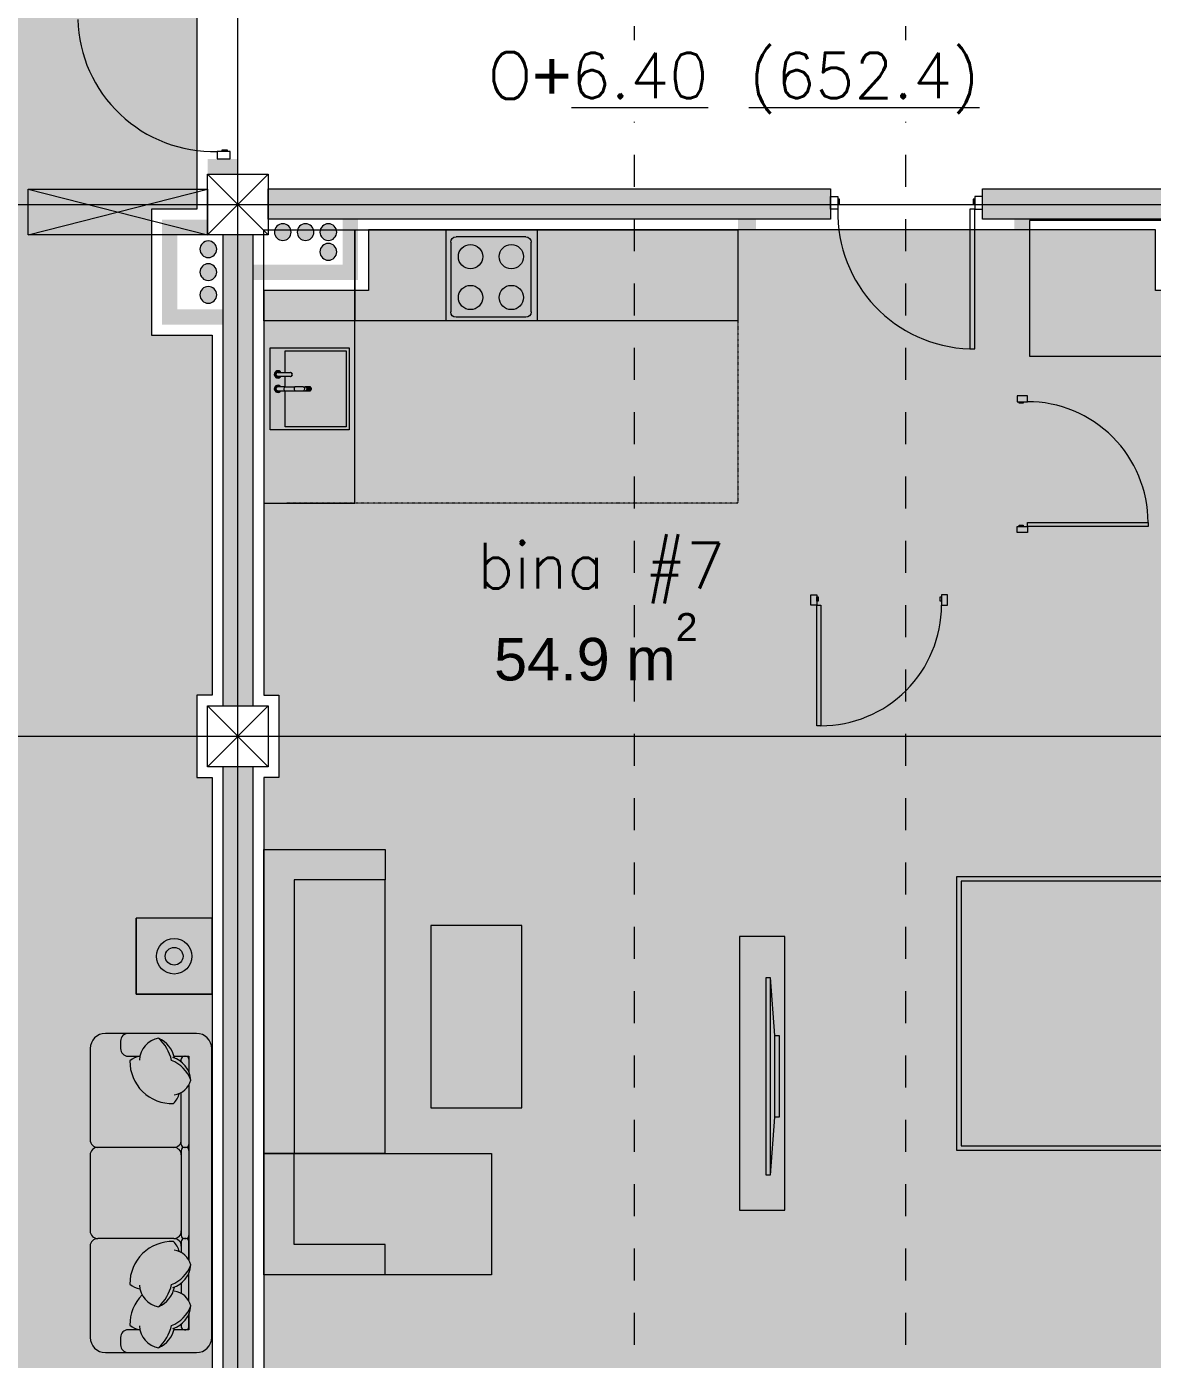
# Model space of a CAD drawing. Header units: millimetres. Extents: x 476571643 to 477489869, y 4620928210 to 4621294454.
# Drawn here: x 477222410 to 477229820, y 4621124761 to 4621133531 of the extents above; entities that cross this region are included whole.
import ezdxf

# ---------------------------------------------------------------- set-up
doc = ezdxf.new("R2010")
doc.units = ezdxf.units.MM
doc.header["$MEASUREMENT"] = 0
doc.set_wipeout_variables(frame=1)
for name, pattern in [('ACAD_ISO02W100', [7.5, 6, -1.5]), ('dash fine 0_25', [0.5952, 0.2976, -0.2976]), ('Dashed', [423.333333, 211.666667, -211.666667]), ('Wipeout_Contour', [1000, 0, -1000])]:
    doc.linetypes.add(name, pattern=pattern)
for name, color, linetype, lineweight in [('0_Pen_No__2_Pen_No__7_Pen_No__2_Pen_No__7', 7, 'Continuous', 0), ('2D Drafting - General_Pen_No__1_Pen_No__7', 7, 'Continuous', 0), ('2D Drafting - General_Pen_No__1_Pen_No__7_Pen_No__7', 7, 'Continuous', 0), ('2D Drafting - General_Pen_No__250_Pen_No__2_Pen_No__7', 7, 'Continuous', 0), ('2D Drafting - General_Pen_No__250_Pen_No__7_Pen_No__250', 7, 'Continuous', 0), ('2D Drafting - General_Pen_No__250_Pen_No__7_Pen_No__7', 7, 'Continuous', 0), ('2D Drafting - General_Pen_No__7_Pen_No__7_Pen_No__7', 7, 'Continuous', 0), ('Annotation - Text_Pen_No__7_Pen_No__142', 142, 'Continuous', 0), ('Doors_Pen_No__7_Pen_No__7_Pen_No__7', 7, 'Continuous', 0), ('G-Anno-Nplt_Pen_No__142', 142, 'Continuous', 0), ('G-Anno-Nplt_Pen_No__151', 151, 'Continuous', 0), ('G-Anno-Nplt_Pen_No__4', 7, 'Continuous', 0), ('New_--------AVEJI_MODZRAVI_Pen_No__7', 7, 'Continuous', 0), ('New_--------AVEJI_UDZRAVI_Pen_No__7', 7, 'Continuous', 0), ('New_._Pen_No__1', 1, 'Continuous', 0), ('New_0_Pen_No__7', 7, 'Continuous', 0), ('New_aveji_Pen_No__7', 7, 'Continuous', 0), ('New_R03_Nakveti_Pen_No__4', 7, 'Continuous', 0), ('New_shenobebi_Pen_No__1', 1, 'Continuous', 0), ('shaxtebi da milebi_Pen_No__1_Pen_No__1_Pen_No__1', 1, 'Continuous', 0), ('shaxtebi da milebi_Pen_No__5_Pen_No__5_Pen_No__5', 5, 'Continuous', 0), ('zoma_Pen_No__142', 142, 'Continuous', 0), ('zoma_Pen_No__5_Pen_No__5', 5, 'Continuous', 0)]:
    doc.layers.add(name, color=color, linetype=linetype, lineweight=lineweight)
doc.layers.add('New_--aveji_Pen_No__251', color=7, linetype='Continuous', lineweight=0, true_color=0x656565)
doc.layers.add('shaxtebi da milebi_Pen_No__5_Pen_No__5_Pen_No__252', color=7, linetype='Continuous', lineweight=0, true_color=0x666666)
doc.layers.add('New_R03_Nakveti', color=7, linetype='Continuous')
doc.layers.add('zoma', color=7, linetype='Continuous')
doc.styles.add('GENERATED_STYLE_1', font='arial.ttf')
doc.styles.add('GENERATED_STYLE_2', font='arial.ttf')
doc.dimstyles.new('GENERATED_STYLE__7', dxfattribs={"dimtxt": 200, "dimasz": 64.421331, "dimexe": 0.18, "dimexo": 3, "dimgap": 0.09, "dimtad": 1, "dimlfac": 0.001, "dimzin": 0, "dimdsep": 46, "dimtxsty": 'GENERATED_STYLE_2', "dimblk": 'ARROWHEAD_2', "dimblk1": 'ARROWHEAD_2', "dimblk2": 'ARROWHEAD_2', "dimcen": 0.09, "dimclrd": 142, "dimclre": 142, "dimclrt": 142, "dimadec": 0, "dimazin": 0, "dimtfac": 1, "dimtdec": 4, "dimtmove": 0, "dimatfit": 3, "dimfxl": 1, "dimtolj": 1, "dimtzin": 0, "dimarcsym": 0})

# ---------------------------------------------------------------- blocks, each defined once
blk = doc.blocks.new('Bed Layout 23')
at = {"layer": 'New_R03_Nakveti_Pen_No__4', "color": 7, "linetype": 'Continuous', "lineweight": 0}
for p, q in [((-900, 0), (-1400, 0)), ((-1400, 0), (-1400, -300)), ((-900, -300), (-900, 0)), ((900, 0), (-900, 0)), ((-900, 0), (-900, -2000)), ((1400, 0), (900, 0)), ((900, 0), (900, -300)), ((900, -2000), (900, 0)), ((1400, -300), (1400, 0)), ((-1400, -300), (-900, -300)), ((900, -300), (1400, -300)), ((-690, -440), (-870, -620)), ((0, -440), (-690, -440)), ((-690, -440), (-690, -620)), ((690, -440), (0, -440)), ((870, -620), (690, -440)), ((690, -440), (690, -620)), ((-870, -620), (-870, -1970)), ((-870, -620), (-690, -620)), ((870, -620), (690, -620)), ((870, -1970), (870, -620)), ((-900, -2000), (900, -2000)), ((-870, -1970), (0, -1970)), ((0, -1970), (870, -1970))]:
    blk.add_line(p, q, dxfattribs=at)
at = {"layer": 'New_R03_Nakveti_Pen_No__4', "color": 7, "linetype": 'Continuous', "lineweight": 0, "flags": 128}
for points in [[(-60, -440), (-60, -60), (-840, -60), (-840, -480), (-730, -480), (-690, -440)], [(690, -440), (730, -480), (840, -480), (840, -60), (60, -60), (60, -440)]]:
    blk.add_lwpolyline(points, close=True, dxfattribs=at)
blk = doc.blocks.new('*D1322', base_point=(476844527.1, 4621385791))
at = {"layer": 'zoma_Pen_No__142', "color": 142, "linetype": 'Continuous', "lineweight": 0, "transparency": 16777216}
for p, q in [((477240444.6, 4621139461), (477240317.5, 4621139461)), ((477240423.4, 4621139436.6), (477240338.7, 4621139485.5)), ((477240381, 4621121761), (477240381, 4621139461)), ((477240444.6, 4621121761), (477240317.5, 4621121761)), ((477240338.7, 4621121785.5), (477240423.4, 4621121736.6)), ((477240381, 4621121719.6), (477240381, 4621121761))]:
    blk.add_line(p, q, dxfattribs=at)
at = {"layer": 'zoma_Pen_No__142', "color": 142, "lineweight": 0, "transparency": 16777216, "insert": (477240341, 4621130269.1), "char_height": 200, "attachment_point": 7, "rotation": 90, "style": 'GENERATED_STYLE_2'}
blk.add_mtext('\\A1;{\\pql;\\fArial CYR|b0|i0|c204|p34;17.70}', dxfattribs=at)
blk = doc.blocks.new('ARROWHEAD_2')
at = {"color": 0, "linetype": 'Continuous', "lineweight": 0}
for p, q in [((0, 0), (-1, 0)), ((-0.38, -0.66), (0.38, 0.66))]:
    blk.add_line(p, q, dxfattribs=at)

msp = doc.modelspace()

# ---------------------------------------------------------------- hatches: boundary and pattern name
at = {"layer": '2D Drafting - General_Pen_No__250_Pen_No__2_Pen_No__7', "linetype": 'Continuous', "lineweight": 0}
for points in [[(477229011.083, 4621132264.293), (477229011.083, 4621131102.715), (477228911.359, 4621131102.715), (477228911.359, 4621132264.293)], [(477228911.359, 4621130202.715), (477229011.083, 4621130202.715), (477229011.083, 4621129812.379), (477228911.359, 4621129812.379)], [(477230660.935, 4621129714.255), (477230660.935, 4621129812.379), (477228471.456, 4621129812.379), (477228471.456, 4621129714.256)]]:
    msp.add_hatch(color=7, dxfattribs=at).paths.add_polyline_path(points)
at = {"layer": '2D Drafting - General_Pen_No__250_Pen_No__7_Pen_No__7', "linetype": 'Continuous', "lineweight": 0}
for points in [[(477223601.121, 4621132661.035), (477223601.121, 4621132561.035), (477223801.121, 4621132561.035), (477223801.121, 4621132661.035)], [(477224001.121, 4621132264.293), (477224001.121, 4621132464.293), (477227701.121, 4621132464.293), (477227701.121, 4621132264.293)], [(477228701.121, 4621132264.293), (477228701.121, 4621132464.293), (477230501.121, 4621132464.293), (477230501.121, 4621132264.293)], [(477224491.121, 4621132264.293), (477224591.309, 4621132264.293), (477224591.309, 4621131864.293), (477223901.121, 4621131864.293), (477223901.121, 4621131964.293), (477224491.121, 4621131964.293)], [(477227091.766, 4621131311.331), (477227091.766, 4621132264.293), (477227211.766, 4621132264.293), (477227211.766, 4621131311.331)], [(477223301.121, 4621131570.848), (477223301.121, 4621132261.035), (477223401.121, 4621132261.035), (477223601.121, 4621132261.035), (477223601.121, 4621132161.035), (477223401.121, 4621132161.035), (477223401.121, 4621131671.035), (477223701.121, 4621131671.035), (477223701.121, 4621131570.848)], [(477223901.121, 4621129061.035), (477223901.121, 4621132161.035), (477223701.121, 4621132161.035), (477223701.121, 4621129061.035)], [(477227521.394, 4621129812.379), (477227571.456, 4621129812.379), (477227571.456, 4621129714.256), (477227521.394, 4621129714.256), (477227521.394, 4621123661.035), (477227401.394, 4621123661.035), (477227401.394, 4621129812.379)], [(477223901.121, 4621122161.035), (477223901.121, 4621128661.035), (477223701.121, 4621128661.035), (477223701.121, 4621122161.035)]]:
    msp.add_hatch(color=7, dxfattribs=at).paths.add_polyline_path(points)
at = {"layer": 'G-Anno-Nplt_Pen_No__151', "linetype": 'Continuous', "lineweight": 0, "true_color": 0x1f2f3f}
for points in [[(477216971.12, 4621127850.848), (477217371.121, 4621127850.848), (477217371.121, 4621128831.035), (477217171.121, 4621128831.035), (477217171.121, 4621129131.036), (477216971.12, 4621129131.036), (477216971.12, 4621132091.036), (477217171.121, 4621132091.036), (477217171.121, 4621132261.035), (477217171.121, 4621132391.035), (477217371.121, 4621132391.035), (477217371.121, 4621133371.223), (477216971.121, 4621133371.223), (477216971.121, 4621138091.036), (477220471.302, 4621138091.036), (477220471.302, 4621139191.035), (477223531.121, 4621139191.035), (477223531.121, 4621138991.035), (477223531.121, 4621135254.654), (477223601.24, 4621135254.654), (477223601.24, 4621133904.606), (477223531.121, 4621133904.606), (477223531.121, 4621132331.035), (477223231.121, 4621132331.035), (477223231.121, 4621131500.848), (477223631.121, 4621131500.848), (477223631.121, 4621129131.035), (477223531.121, 4621129131.035), (477223531.121, 4621128591.036), (477223631.121, 4621128591.036), (477223631.121, 4621123731.035), (477216971.12, 4621123731.035)], [(477223971.121, 4621123731.035), (477230531.121, 4621123731.035), (477230531.121, 4621128591.036), (477230431.121, 4621128591.036), (477230431.121, 4621129131.035), (477230531.121, 4621129131.035), (477230531.121, 4621131794.293), (477229840.933, 4621131794.293), (477229840.933, 4621132194.293), (477224661.309, 4621132194.293), (477224661.309, 4621131794.293), (477223971.121, 4621131794.293), (477223971.121, 4621129131.035), (477224071.121, 4621129131.035), (477224071.121, 4621128591.036), (477223971.121, 4621128591.036)]]:
    msp.add_hatch(color=169, dxfattribs=at).paths.add_polyline_path(points)
at = {"layer": 'shaxtebi da milebi_Pen_No__1_Pen_No__1_Pen_No__1', "linetype": 'Continuous', "lineweight": 0}
for points in [[(477224151.121, 4621132179.293, -1), (477224041.121, 4621132179.293, -1)], [(477223606.121, 4621132011.035, -1), (477223606.121, 4621132121.035, -1)]]:
    msp.add_hatch(color=1, dxfattribs=at).paths.add_polyline_path(points)
at = {"layer": 'shaxtebi da milebi_Pen_No__5_Pen_No__5_Pen_No__252', "linetype": 'Continuous', "lineweight": 0, "true_color": 0x666666}
for points in [[(477224451.121, 4621132049.293, 1), (477224341.121, 4621132049.293, 1)], [(477223606.121, 4621131711.035, 1), (477223606.121, 4621131821.035, 1)]]:
    msp.add_hatch(color=251, dxfattribs=at).paths.add_polyline_path(points)
at = {"layer": 'shaxtebi da milebi_Pen_No__5_Pen_No__5_Pen_No__5', "linetype": 'Continuous', "lineweight": 0}
for points in [[(477224246.121, 4621132234.293, 1), (477224246.121, 4621132124.293, 1)], [(477224396.121, 4621132234.293, 1), (477224396.121, 4621132124.293, 1)], [(477223606.121, 4621131971.035, 1), (477223606.121, 4621131861.035, 1)]]:
    msp.add_hatch(color=5, dxfattribs=at).paths.add_polyline_path(points)

# ---------------------------------------------------------------- linework, layer by layer
at = {"layer": '0_Pen_No__2_Pen_No__7_Pen_No__2_Pen_No__7', "color": 7, "linetype": 'Continuous', "lineweight": 0, "flags": 128}
msp.add_lwpolyline([(477229910.933, 4621132255.544), (477229011.083, 4621132255.544), (477229011.083, 4621131362.547), (477229910.933, 4621131362.547)], close=True, dxfattribs=at)
at = {"layer": '2D Drafting - General_Pen_No__1_Pen_No__7', "color": 7, "linetype": 'Continuous', "lineweight": 0}
for p, q in [((477223601.121, 4621132161.035), (477224001.121, 4621132561.035)), ((477224001.121, 4621132161.035), (477223601.121, 4621132561.035)), ((477223601.121, 4621128661.035), (477224001.121, 4621129061.035)), ((477224001.121, 4621128661.035), (477223601.121, 4621129061.035))]:
    msp.add_line(p, q, dxfattribs=at)
at = {"layer": '2D Drafting - General_Pen_No__1_Pen_No__7', "color": 7, "linetype": 'Continuous', "lineweight": 0, "flags": 128}
for points in [[(477224001.121, 4621132161.035), (477223601.121, 4621132161.035), (477223601.121, 4621132561.035), (477224001.121, 4621132561.035)], [(477224001.121, 4621128661.035), (477223601.121, 4621128661.035), (477223601.121, 4621129061.035), (477224001.121, 4621129061.035)]]:
    msp.add_lwpolyline(points, close=True, dxfattribs=at)
at = {"layer": '2D Drafting - General_Pen_No__1_Pen_No__7_Pen_No__7', "color": 7, "linetype": 'Continuous', "lineweight": 0}
for centre, start, end in [((477223639.369, 4621133603.313), 181.603806, 271.603806), ((477228643.399, 4621132304.126), 178.396194, 268.396194)]:
    msp.add_arc(centre, 893.239, start, end, dxfattribs=at)
at = {"layer": '2D Drafting - General_Pen_No__250_Pen_No__7_Pen_No__250', "color": 7, "linetype": 'Continuous', "lineweight": 0, "flags": 128}
for points in [[(477223901.121, 4621129061.035), (477223901.121, 4621132161.035), (477223701.121, 4621132161.035), (477223701.121, 4621129061.035)], [(477223901.121, 4621122161.035), (477223901.121, 4621128661.035), (477223701.121, 4621128661.035), (477223701.121, 4621122161.035)]]:
    msp.add_lwpolyline(points, close=True, dxfattribs=at)
at = {"layer": '2D Drafting - General_Pen_No__250_Pen_No__7_Pen_No__7', "color": 7, "linetype": 'Continuous', "lineweight": 0, "flags": 128}
for points in [[(477224001.121, 4621132264.293), (477224001.121, 4621132464.293), (477227701.121, 4621132464.293), (477227701.121, 4621132264.293)], [(477228701.121, 4621132264.293), (477228701.121, 4621132464.293), (477230501.121, 4621132464.293), (477230501.121, 4621132264.293)]]:
    msp.add_lwpolyline(points, close=True, dxfattribs=at)
at = {"layer": '2D Drafting - General_Pen_No__7_Pen_No__7_Pen_No__7', "color": 7, "linetype": 'Continuous', "lineweight": 0}
for centre, start, end in [((477228997.109, 4621130268.893), 359.9999916, 90.0016731), ((477227637.634, 4621129724.582), 270, 0.0016803)]:
    msp.add_arc(centre, 794.311, start, end, dxfattribs=at)
at = {"layer": 'Doors_Pen_No__7_Pen_No__7_Pen_No__7', "color": 7, "linetype": 'Continuous', "lineweight": 0, "flags": 128}
for points in [[(477223749.035, 4621132661.035), (477223749.035, 4621132710.424), (477223664.369, 4621132710.424), (477223664.369, 4621132661.035)], [(477223731.035, 4621132721.535), (477223731.035, 4621132710.424), (477223697.702, 4621132710.424), (477223697.702, 4621132721.535)], [(477227701.121, 4621132413.792), (477227750.51, 4621132413.792), (477227750.51, 4621132329.126), (477227701.121, 4621132329.126)], [(477227761.621, 4621132395.792), (477227750.51, 4621132395.792), (477227750.51, 4621132362.459), (477227761.621, 4621132362.459)], [(477228651.732, 4621132395.792), (477228640.621, 4621132395.792), (477228640.621, 4621132362.459), (477228651.732, 4621132362.459)], [(477228701.121, 4621132413.792), (477228651.732, 4621132413.792), (477228651.732, 4621132329.126), (477228701.121, 4621132329.126)], [(477228651.732, 4621132329.126), (477228618.399, 4621132329.126), (477228618.399, 4621131411.237), (477228651.732, 4621131411.237)], [(477228929.352, 4621131102.715), (477228929.352, 4621131063.204), (477228997.085, 4621131063.204), (477228997.085, 4621131102.715)], [(477228943.752, 4621131054.315), (477228943.752, 4621131063.204), (477228970.419, 4621131063.204), (477228970.419, 4621131054.315)], [(477228943.775, 4621130242.226), (477228943.775, 4621130251.115), (477228970.442, 4621130251.115), (477228970.442, 4621130242.226)], [(477228997.109, 4621130242.226), (477228997.109, 4621130268.893), (477229791.42, 4621130268.893), (477229791.42, 4621130242.226)], [(477228929.375, 4621130202.715), (477228929.375, 4621130242.226), (477228997.109, 4621130242.226), (477228997.109, 4621130202.715)], [(477227571.456, 4621129792.316), (477227610.967, 4621129792.316), (477227610.967, 4621129724.582), (477227571.456, 4621129724.582)], [(477227610.967, 4621129777.916), (477227619.856, 4621129777.916), (477227619.856, 4621129751.249), (477227610.967, 4621129751.249)], [(477227610.967, 4621129724.582), (477227637.634, 4621129724.582), (477227637.634, 4621128930.271), (477227610.967, 4621128930.271)], [(477228423.056, 4621129777.939), (477228431.945, 4621129777.939), (477228431.945, 4621129751.272), (477228423.056, 4621129751.272)], [(477228471.456, 4621129792.339), (477228431.945, 4621129792.339), (477228431.945, 4621129724.605), (477228471.456, 4621129724.605)]]:
    msp.add_lwpolyline(points, close=True, dxfattribs=at)
at = {"layer": 'G-Anno-Nplt_Pen_No__4', "color": 7, "linetype": 'Continuous', "lineweight": 0, "flags": 128}
msp.add_lwpolyline([(477223531.121, 4621133904.606), (477223531.121, 4621132331.035), (477223231.121, 4621132331.035), (477223231.121, 4621131500.848), (477223631.121, 4621131500.848), (477223631.121, 4621129131.035), (477223531.121, 4621129131.035), (477223531.121, 4621128591.036), (477223631.121, 4621128591.036), (477223631.121, 4621123731.035)], dxfattribs=at)
msp.add_lwpolyline([(477223971.121, 4621123731.035), (477230531.121, 4621123731.035), (477230531.121, 4621128591.036), (477230431.121, 4621128591.036), (477230431.121, 4621129131.035), (477230531.121, 4621129131.035), (477230531.121, 4621131794.293), (477229840.933, 4621131794.293), (477229840.933, 4621132194.293), (477224661.309, 4621132194.293), (477224661.309, 4621131794.293), (477223971.121, 4621131794.293), (477223971.121, 4621129131.035), (477224071.121, 4621129131.035), (477224071.121, 4621128591.036), (477223971.121, 4621128591.036)], close=True, dxfattribs=at)
at = {"layer": 'New_--------AVEJI_MODZRAVI_Pen_No__7', "color": 7, "linetype": 'dash fine 0_25', "lineweight": 0}
msp.add_lwpolyline([(477227091.766, 4621131594.293), (477227091.766, 4621130394.293), (477224120.822, 4621130394.293)], dxfattribs=at)
at = {"layer": 'New_--------AVEJI_UDZRAVI_Pen_No__7', "color": 7, "linetype": 'Continuous', "lineweight": 0}
for p, q in [((477225201.627, 4621132112.828), (477225201.627, 4621131653.56)), ((477225696.103, 4621132148.002), (477225236.836, 4621132148.002)), ((477225731.278, 4621131653.56), (477225731.278, 4621132112.828)), ((477224571.121, 4621131594.293), (477223971.121, 4621131594.293)), ((477225696.103, 4621131618.386), (477225236.835, 4621131618.386))]:
    msp.add_line(p, q, dxfattribs=at)
for points in [[(477224571.119, 4621131594.293), (477223971.58, 4621131594.293), (477223971.58, 4621132194.293), (477224571.119, 4621132194.293)], [(477224571.119, 4621131594.293), (477224571.119, 4621132194.293), (477227091.766, 4621132194.293), (477227091.766, 4621131594.293)], [(477225771.119, 4621132194.293), (477225771.119, 4621131594.293), (477225171.119, 4621131594.293), (477225171.119, 4621132194.293)]]:
    msp.add_lwpolyline(points, close=True, dxfattribs=at)
msp.add_lwpolyline([(477223971.121, 4621131594.293), (477223971.121, 4621130394.293), (477224571.121, 4621130394.293), (477224571.121, 4621131594.293)], dxfattribs=at)
for centre in [(477225332.009, 4621132017.654), (477225600.895, 4621132017.654), (477225332.009, 4621131748.734), (477225600.895, 4621131748.734)]:
    msp.add_circle(centre, 80, dxfattribs=at)
for points in [[(477225201.627, 4621132112.828), (477225201.627, 4621132132.258), (477225217.405, 4621132148.002), (477225236.801, 4621132148.002)], [(477225696.103, 4621132148.002), (477225715.534, 4621132148.002), (477225731.278, 4621132132.258), (477225731.278, 4621132112.828)], [(477225236.835, 4621131618.386), (477225217.405, 4621131618.386), (477225201.627, 4621131634.13), (477225201.627, 4621131653.56)], [(477225731.278, 4621131653.56), (477225731.278, 4621131634.13), (477225715.534, 4621131618.386), (477225696.103, 4621131618.386)]]:
    msp.add_open_spline(points, degree=3, dxfattribs=at)
at = {"layer": 'New_--aveji_Pen_No__251', "color": 251, "linetype": 'Continuous', "lineweight": 0, "true_color": 0x656565}
for p, q in [((477224064.253, 4621131255.659), (477224145.719, 4621131255.659)), ((477224145.719, 4621131229.9), (477224064.253, 4621131229.9)), ((477224112.689, 4621131160.588), (477224112.689, 4621131229.9)), ((477224147.143, 4621131255.659), (477224145.719, 4621131255.659)), ((477224145.719, 4621131229.9), (477224147.143, 4621131229.9)), ((477224106.724, 4621131160.588), (477224064.253, 4621131160.588)), ((477224064.253, 4621131134.829), (477224106.724, 4621131134.829)), ((477224106.724, 4621131160.588), (477224174.766, 4621131160.588)), ((477224106.724, 4621131134.829), (477224174.766, 4621131134.829)), ((477224229.886, 4621131160.588), (477224174.766, 4621131160.588)), ((477224174.766, 4621131134.829), (477224229.886, 4621131134.829)), ((477224229.886, 4621131160.588), (477224244.606, 4621131160.588)), ((477224229.886, 4621131134.829), (477224244.606, 4621131134.829)), ((477224249.141, 4621131133.508), (477224245.32, 4621131133.508)), ((477224249.149, 4621131133.504), (477224245.323, 4621131133.504)), ((477224245.326, 4621131161.914), (477224269.289, 4621131161.914)), ((477224249.15, 4621131133.503), (477224273.113, 4621131133.503)), ((477224273.116, 4621131161.913), (477224249.153, 4621131161.913)), ((477224274.27, 4621131133.765), (477224250.302, 4621131133.765)), ((477224274.269, 4621131133.762), (477224250.306, 4621131133.762)), ((477224250.309, 4621131161.655), (477224274.272, 4621131161.655)), ((477224253.842, 4621131135.407), (477224277.805, 4621131135.407)), ((477224277.808, 4621131160.008), (477224253.845, 4621131160.008)), ((477224280.002, 4621131156.701), (477224254.35, 4621131156.701)), ((477224280.002, 4621131138.716), (477224254.35, 4621131138.716)), ((477224278.785, 4621131136.145), (477224254.817, 4621131136.145)), ((477224278.785, 4621131136.143), (477224254.822, 4621131136.143)), ((477224254.824, 4621131159.273), (477224278.787, 4621131159.273)), ((477224282.455, 4621131152.575), (477224256.803, 4621131152.575)), ((477224282.455, 4621131142.842), (477224256.803, 4621131142.842)), ((477224257.528, 4621131139.183), (477224281.492, 4621131139.183)), ((477224281.493, 4621131156.231), (477224257.53, 4621131156.231)), ((477224283.316, 4621131147.709), (477224257.665, 4621131147.709)), ((477224282.146, 4621131140.286), (477224258.178, 4621131140.286)), ((477224282.146, 4621131140.284), (477224258.183, 4621131140.284)), ((477224258.185, 4621131155.13), (477224282.148, 4621131155.13)), ((477224259.648, 4621131144.258), (477224283.611, 4621131144.258)), ((477224283.612, 4621131151.156), (477224259.649, 4621131151.156)), ((477224283.841, 4621131145.556), (477224259.878, 4621131145.556)), ((477224259.879, 4621131149.857), (477224283.842, 4621131149.857))]:
    msp.add_line(p, q, dxfattribs=at)
at = {"layer": 'New_--aveji_Pen_No__251', "color": 251, "linetype": 'ACAD_ISO02W100', "lineweight": 0, "true_color": 0x656565}
for points in [[(477224571.12, 4621131594.293), (477224571.119, 4621132194.293)], [(477225171.12, 4621131594.293), (477225171.119, 4621132194.293)]]:
    msp.add_lwpolyline(points, dxfattribs=at)
at = {"layer": 'New_--aveji_Pen_No__251', "color": 251, "linetype": 'Continuous', "lineweight": 0, "true_color": 0x656565}
for points in [[(477224012.953, 4621131417.785), (477224532.953, 4621131417.785), (477224532.953, 4621130877.67), (477224012.953, 4621130877.67)], [(477227101.394, 4621127542.677), (477227101.394, 4621125742.677), (477227401.394, 4621125742.677), (477227401.394, 4621127542.677)], [(477227332.794, 4621126355.28), (477227304.703, 4621125974.005), (477227278.871, 4621125974.005), (477227278.871, 4621127274.005), (477227304.703, 4621127274.005), (477227332.794, 4621126892.729)]]:
    msp.add_lwpolyline(points, close=True, dxfattribs=at)
for points in [[(477224112.689, 4621131255.659), (477224112.689, 4621131397.785), (477224512.953, 4621131397.785), (477224512.953, 4621130897.67), (477224112.689, 4621130897.67), (477224112.689, 4621131134.829)], [(477227304.703, 4621127274.005), (477227304.703, 4621125974.005)], [(477227332.794, 4621126892.729), (477227362.794, 4621126892.729), (477227362.794, 4621126355.28), (477227332.794, 4621126355.28)]]:
    msp.add_lwpolyline(points, dxfattribs=at)
for centre, radius, start, end in [((477224064.253, 4621131242.779), 23.813, 32.7418999, 180.0000361), ((477224064.253, 4621131242.779), 23.813, 180.0000362, 327.2581731), ((477224064.253, 4621131242.779), 23.805, 32.7551258, 180.000036), ((477224064.253, 4621131242.779), 23.805, 180.0000362, 327.2449473), ((477224064.253, 4621131242.779), 23.778, 32.7967672, 180.0000361), ((477224064.253, 4621131242.779), 23.778, 180.0000361, 327.2033058), ((477224064.253, 4621131242.779), 23.724, 32.8803915, 180.0000364), ((477224064.253, 4621131242.779), 23.724, 180.0000357, 327.1196808), ((477224064.253, 4621131242.779), 23.635, 33.0201467, 180.0000361), ((477224064.253, 4621131242.779), 23.635, 180.0000366, 326.9799249), ((477224064.253, 4621131242.779), 23.146, 33.8112329, 180.000036), ((477224064.253, 4621131242.779), 23.146, 180.0000361, 326.1888401), ((477224064.253, 4621131242.779), 17.327, 48.0169436, 180.0000369), ((477224064.253, 4621131242.779), 17.327, 180.0000364, 311.9831287), ((477224064.253, 4621131242.779), 16.761, 50.2111124, 180.0000368), ((477224064.253, 4621131242.779), 16.761, 180.0000352, 309.7889613), ((477224064.253, 4621131242.779), 16.55, 51.0972052, 180.000036), ((477224064.253, 4621131242.779), 16.55, 180.0000368, 308.902866), ((477224064.253, 4621131242.779), 16.328, 52.0736237, 180.0000361), ((477224064.253, 4621131242.779), 16.328, 180.0000367, 307.9264474), ((477224064.253, 4621131242.779), 15.483, 56.2877779, 180.0000356), ((477224064.253, 4621131242.779), 15.483, 180.0000357, 303.7122948), ((477224064.253, 4621131242.779), 13.402, 73.9491439, 180.0000359), ((477224064.253, 4621131242.779), 13.402, 180.0000362, 286.0509302), ((477224064.253, 4621131242.779), 12.88, 90.0000371, 270.0000371), ((477224064.253, 4621131147.708), 23.813, 32.7418999, 180.0000361), ((477224064.253, 4621131147.708), 23.813, 180.0000362, 327.2581729), ((477224064.253, 4621131147.708), 23.805, 32.7551256, 180.000036), ((477224064.253, 4621131147.708), 23.805, 180.0000362, 327.2449472), ((477224064.253, 4621131147.708), 23.778, 32.7967672, 180.0000361), ((477224064.253, 4621131147.708), 23.778, 180.0000362, 327.2033057), ((477224064.253, 4621131147.708), 23.724, 32.8803916, 180.0000364), ((477224064.253, 4621131147.708), 23.724, 180.0000358, 327.1196815), ((477224064.253, 4621131147.708), 23.635, 33.0201475, 180.0000361), ((477224064.253, 4621131147.708), 23.635, 180.0000355, 326.9799262), ((477224064.253, 4621131147.708), 23.146, 33.8112328, 180.0000362), ((477224064.253, 4621131147.708), 23.146, 180.0000361, 326.1888402), ((477224064.253, 4621131147.708), 17.327, 48.0169448, 180.0000369), ((477224064.253, 4621131147.708), 17.327, 180.0000351, 311.9831285), ((477224064.253, 4621131147.708), 16.761, 50.2111124, 180.0000368), ((477224064.253, 4621131147.708), 16.761, 180.0000355, 309.788961), ((477224064.253, 4621131147.708), 16.55, 51.0972052, 180.000036), ((477224064.253, 4621131147.708), 16.55, 180.000036, 308.9028684), ((477224064.253, 4621131147.708), 16.328, 52.0736236, 180.0000363), ((477224064.253, 4621131147.708), 16.328, 180.0000367, 307.9264474), ((477224064.253, 4621131147.708), 15.483, 56.2877775, 180.0000359), ((477224064.253, 4621131147.708), 15.483, 180.0000349, 303.7122974), ((477224064.253, 4621131147.708), 13.402, 73.9491439, 180.0000359), ((477224064.253, 4621131147.708), 13.402, 180.0000362, 286.0509302), ((477224064.253, 4621131147.708), 12.88, 90.0000368, 180.0000352), ((477224064.253, 4621131147.708), 12.88, 180.0000369, 270.0000374)]:
    msp.add_arc(centre, radius, start, end, dxfattribs=at)
for centre, major_axis, ratio, start_param, end_param in [((477224145.719, 4621131242.779), (0, 12.88), 0.98480799, 3.14159259, 6.28318532), ((477224147.143, 4621131242.779), (0, 12.88), 0.98480506, 3.14159251, 6.28318517), ((477224106.724, 4621131147.709), (0, 12.88), 0.23905575, 0.00000006, 1.57079633), ((477224106.724, 4621131147.709), (0, 12.88), 0.23905575, 1.57079633, 3.14159271), ((477224174.766, 4621131147.709), (0, 12.88), 0.23905575, 6.28318507, 7.85398163), ((477224174.766, 4621131147.709), (0, 12.88), 0.23905575, 1.57079633, 3.14159271), ((477224229.886, 4621131147.709), (0, 12.88), 0.88988826, 4.71238898, 6.28318531), ((477224229.886, 4621131147.709), (0, 12.88), 0.88988826, 3.14159267, 4.71238898), ((477224246.648, 4621131147.709), (0, 13.515), 0.88988826, 0.08069143, 0.30793908), ((477224246.648, 4621131147.709), (0, 13.515), 0.88988826, 2.83365359, 3.06057562), ((477224247.238, 4621131147.709), (0, 14.367), 0.88988826, 2.8990159, 2.99122137), ((477224247.238, 4621131147.709), (0, 14.367), 0.88988826, 0.15012236, 0.24232781), ((477224244.606, 4621131147.709), (0, 12.88), 0.88988826, 4.71238898, 6.28318531), ((477224244.606, 4621131147.709), (0, 12.88), 0.88988826, 3.14159259, 4.71238898), ((477224246.431, 4621131147.709), (0, 12.82), 0.88988826, 3.09068451, 3.13000646), ((477224246.431, 4621131147.709), (0, 12.82), 0.88988826, 0.01153518, 0.05090817), ((477224246.431, 4621131147.709), (0, 12.82), 0.88988826, 5.90202136, 6.27159918), ((477224246.431, 4621131147.709), (0, 12.82), 0.88988826, 3.15312769, 3.52270557), ((477224246.648, 4621131147.709), (0, 13.515), 0.88988826, 3.22228408, 3.45327474), ((477224246.648, 4621131147.709), (0, 13.515), 0.88988826, 5.97117764, 6.20216828), ((477224247.238, 4621131147.709), (0, 14.367), 0.88988826, 3.29171498, 3.38392044), ((477224247.238, 4621131147.709), (0, 14.367), 0.88988826, 6.04060858, 6.13281399), ((477224246.431, 4621131147.709), (0, 12.82), 0.88988826, 3.54582678, 3.91540464), ((477224246.431, 4621131147.709), (0, 12.82), 0.88988826, 5.50932229, 5.87890013), ((477224246.648, 4621131147.709), (0, 13.515), 0.88988826, 3.61498315, 3.84597379), ((477224246.648, 4621131147.709), (0, 13.515), 0.88988826, 5.57847855, 5.80946922), ((477224247.238, 4621131147.709), (0, 14.367), 0.88988826, 3.68441407, 3.77661956), ((477224247.238, 4621131147.709), (0, 14.367), 0.88988826, 5.64790952, 5.74011495), ((477224246.431, 4621131147.709), (0, 12.82), 0.88988826, 5.1166232, 5.48620103), ((477224246.431, 4621131147.709), (0, 12.82), 0.88988826, 3.93852589, 4.30810372), ((477224246.648, 4621131147.709), (0, 13.515), 0.88988826, 4.00768224, 4.23867289), ((477224246.648, 4621131147.709), (0, 13.515), 0.88988826, 5.18577946, 5.41677015), ((477224246.431, 4621131147.709), (0, 12.82), 0.88988826, 4.72392409, 5.0935019), ((477224246.431, 4621131147.709), (0, 12.82), 0.88988826, 4.331225, 4.70080283), ((477224247.238, 4621131147.709), (0, 14.367), 0.88988826, 4.0771132, 4.16931861), ((477224247.238, 4621131147.709), (0, 14.367), 0.88988826, 5.25521041, 5.34741586), ((477224246.648, 4621131147.709), (0, 13.515), 0.88988826, 4.40038131, 4.63137199), ((477224246.648, 4621131147.709), (0, 13.515), 0.88988826, 4.79308039, 5.02407106), ((477224247.238, 4621131147.709), (0, 14.367), 0.88988826, 4.46981226, 4.5620177), ((477224247.238, 4621131147.709), (0, 14.367), 0.88988826, 4.86251133, 4.95471677), ((477224271.201, 4621131147.709), (0, 14.367), 0.88988826, 3.29171498, 3.38392044), ((477224271.201, 4621131147.709), (0, 14.367), 0.88988826, 6.04060858, 6.13281406), ((477224271.201, 4621131147.709), (0, 14.367), 0.88988826, 3.68441407, 3.7766195), ((477224271.201, 4621131147.709), (0, 14.367), 0.88988826, 5.64790952, 5.74011495), ((477224273.831, 4621131147.709), (0, 11.65), 0.88988826, 3.76046563, 3.84980682), ((477224273.831, 4621131147.709), (0, 11.65), 0.88988826, 5.57467637, 5.66419212), ((477224271.201, 4621131147.709), (0, 14.367), 0.88988826, 4.07711315, 4.16931861), ((477224271.201, 4621131147.709), (0, 14.367), 0.88988826, 5.25521041, 5.34741586), ((477224273.831, 4621131147.709), (0, 11.65), 0.88988826, 4.10641306, 5.31802189), ((477224271.201, 4621131147.709), (0, 14.367), 0.88988826, 4.46981225, 4.5620177), ((477224271.201, 4621131147.709), (0, 14.367), 0.88988826, 4.86251134, 4.95471679)]:
    msp.add_ellipse(centre, major_axis=major_axis, ratio=ratio, start_param=start_param, end_param=end_param, dxfattribs=at)
for points in [[(477224242.974, 4621131134.829), (477224243.352, 4621131134.484), (477224243.75, 4621131134.129), (477224244.167, 4621131133.762)], [(477224244.169, 4621131161.652), (477224243.752, 4621131161.287), (477224243.355, 4621131160.932), (477224242.977, 4621131160.588)], [(477224245.32, 4621131133.508), (477224245.434, 4621131133.758), (477224245.552, 4621131134.002), (477224245.675, 4621131134.238)], [(477224245.679, 4621131161.18), (477224245.557, 4621131161.417), (477224245.439, 4621131161.662), (477224245.326, 4621131161.914)], [(477224245.675, 4621131134.238), (477224245.885, 4621131134.461), (477224246.093, 4621131134.678), (477224246.299, 4621131134.889)], [(477224246.3, 4621131160.528), (477224246.095, 4621131160.74), (477224245.888, 4621131160.957), (477224245.679, 4621131161.18)], [(477224246.299, 4621131134.889), (477224246.313, 4621131134.919), (477224246.327, 4621131134.948), (477224246.341, 4621131134.977)], [(477224246.341, 4621131160.44), (477224246.327, 4621131160.469), (477224246.313, 4621131160.498), (477224246.3, 4621131160.528)], [(477224246.368, 4621131134.982), (477224246.433, 4621131134.951), (477224246.498, 4621131134.92), (477224246.563, 4621131134.889)], [(477224246.563, 4621131160.528), (477224246.498, 4621131160.497), (477224246.433, 4621131160.466), (477224246.368, 4621131160.435)], [(477224247.621, 4621131161.18), (477224247.256, 4621131160.957), (477224246.903, 4621131160.739), (477224246.563, 4621131160.528)], [(477224246.563, 4621131134.889), (477224246.902, 4621131134.678), (477224247.253, 4621131134.46), (477224247.617, 4621131134.237)], [(477224247.617, 4621131134.237), (477224248.105, 4621131134), (477224248.616, 4621131133.756), (477224249.15, 4621131133.503)], [(477224249.151, 4621131161.91), (477224248.618, 4621131161.659), (477224248.108, 4621131161.416), (477224247.621, 4621131161.18)], [(477224250.302, 4621131133.765), (477224250.306, 4621131134.136), (477224250.317, 4621131134.496), (477224250.336, 4621131134.844)], [(477224250.34, 4621131160.571), (477224250.322, 4621131160.922), (477224250.312, 4621131161.283), (477224250.309, 4621131161.655)], [(477224250.336, 4621131134.844), (477224250.449, 4621131135.174), (477224250.561, 4621131135.496), (477224250.675, 4621131135.808)], [(477224250.675, 4621131159.609), (477224250.563, 4621131159.921), (477224250.451, 4621131160.242), (477224250.34, 4621131160.571)], [(477224250.675, 4621131135.808), (477224250.676, 4621131135.859), (477224250.677, 4621131135.91), (477224250.679, 4621131135.96)], [(477224250.679, 4621131159.457), (477224250.677, 4621131159.508), (477224250.676, 4621131159.558), (477224250.675, 4621131159.609)], [(477224250.679, 4621131135.96), (477224250.758, 4621131135.947), (477224250.838, 4621131135.934), (477224250.918, 4621131135.922)], [(477224250.919, 4621131159.495), (477224250.838, 4621131159.483), (477224250.758, 4621131159.47), (477224250.679, 4621131159.457)], [(477224250.918, 4621131135.922), (477224251.309, 4621131135.843), (477224251.713, 4621131135.762), (477224252.131, 4621131135.68)], [(477224252.135, 4621131159.736), (477224251.715, 4621131159.653), (477224251.31, 4621131159.573), (477224250.919, 4621131159.495)], [(477224252.131, 4621131135.68), (477224252.676, 4621131135.591), (477224253.247, 4621131135.501), (477224253.842, 4621131135.407)], [(477224253.841, 4621131160.005), (477224253.247, 4621131159.912), (477224252.678, 4621131159.823), (477224252.135, 4621131159.736)], [(477224254.35, 4621131156.701), (477224254.368, 4621131156.76), (477224254.386, 4621131156.819), (477224254.405, 4621131156.878)], [(477224254.35, 4621131138.716), (477224254.43, 4621131138.727), (477224254.51, 4621131138.738), (477224254.591, 4621131138.749)], [(477224254.404, 4621131138.539), (477224254.386, 4621131138.598), (477224254.368, 4621131138.658), (477224254.35, 4621131138.716)], [(477224254.405, 4621131156.878), (477224254.413, 4621131157.243), (477224254.424, 4621131157.619), (477224254.439, 4621131158.005)], [(477224254.436, 4621131137.41), (477224254.422, 4621131137.796), (477224254.411, 4621131138.173), (477224254.404, 4621131138.539)], [(477224254.591, 4621131156.668), (477224254.51, 4621131156.679), (477224254.43, 4621131156.69), (477224254.35, 4621131156.701)], [(477224254.439, 4621131158.005), (477224254.556, 4621131158.414), (477224254.684, 4621131158.837), (477224254.824, 4621131159.273)], [(477224254.817, 4621131136.145), (477224254.679, 4621131136.58), (477224254.552, 4621131137.001), (477224254.436, 4621131137.41)], [(477224255.813, 4621131156.461), (477224255.392, 4621131156.532), (477224254.984, 4621131156.601), (477224254.591, 4621131156.668)], [(477224254.591, 4621131138.749), (477224254.983, 4621131138.815), (477224255.39, 4621131138.883), (477224255.81, 4621131138.953)], [(477224255.81, 4621131138.953), (477224256.358, 4621131139.028), (477224256.931, 4621131139.104), (477224257.528, 4621131139.183)], [(477224257.526, 4621131156.228), (477224256.93, 4621131156.308), (477224256.359, 4621131156.386), (477224255.813, 4621131156.461)], [(477224256.803, 4621131152.575), (477224256.842, 4621131152.634), (477224256.881, 4621131152.692), (477224256.92, 4621131152.751)], [(477224256.803, 4621131142.842), (477224256.875, 4621131142.874), (477224256.948, 4621131142.907), (477224257.021, 4621131142.94)], [(477224256.92, 4621131142.666), (477224256.881, 4621131142.725), (477224256.842, 4621131142.784), (477224256.803, 4621131142.842)], [(477224257.021, 4621131152.477), (477224256.948, 4621131152.51), (477224256.875, 4621131152.543), (477224256.803, 4621131152.575)], [(477224256.92, 4621131152.751), (477224257.057, 4621131153.114), (477224257.201, 4621131153.487), (477224257.353, 4621131153.87)], [(477224258.096, 4621131151.853), (477224257.725, 4621131152.067), (477224257.367, 4621131152.275), (477224257.021, 4621131152.477)], [(477224257.021, 4621131142.94), (477224257.366, 4621131143.141), (477224257.724, 4621131143.348), (477224258.094, 4621131143.56)], [(477224257.351, 4621131141.543), (477224257.2, 4621131141.927), (477224257.056, 4621131142.301), (477224256.92, 4621131142.666)], [(477224258.178, 4621131140.286), (477224257.886, 4621131140.718), (477224257.61, 4621131141.137), (477224257.351, 4621131141.543)], [(477224257.353, 4621131153.87), (477224257.614, 4621131154.277), (477224257.891, 4621131154.697), (477224258.185, 4621131155.13)], [(477224257.665, 4621131147.709), (477224257.722, 4621131147.758), (477224257.78, 4621131147.807), (477224257.839, 4621131147.856)], [(477224257.839, 4621131147.56), (477224257.78, 4621131147.61), (477224257.722, 4621131147.659), (477224257.665, 4621131147.709)], [(477224257.839, 4621131147.856), (477224258.094, 4621131148.162), (477224258.36, 4621131148.476), (477224258.636, 4621131148.798)], [(477224258.636, 4621131146.615), (477224258.36, 4621131146.938), (477224258.094, 4621131147.253), (477224257.839, 4621131147.56)], [(477224258.094, 4621131143.56), (477224258.589, 4621131143.785), (477224259.107, 4621131144.018), (477224259.648, 4621131144.258)], [(477224259.644, 4621131151.155), (477224259.104, 4621131151.395), (477224258.588, 4621131151.627), (477224258.096, 4621131151.853)], [(477224258.636, 4621131148.798), (477224259.03, 4621131149.14), (477224259.444, 4621131149.493), (477224259.879, 4621131149.857)], [(477224259.873, 4621131145.556), (477224259.44, 4621131145.92), (477224259.028, 4621131146.273), (477224258.636, 4621131146.615)], [(477224275.467, 4621131134.857), (477224275.088, 4621131134.504), (477224274.689, 4621131134.14), (477224274.27, 4621131133.765)], [(477224274.272, 4621131161.655), (477224274.691, 4621131161.278), (477224275.091, 4621131160.913), (477224275.47, 4621131160.559)], [(477224275.47, 4621131160.559), (477224275.621, 4621131160.372), (477224275.768, 4621131160.189), (477224275.911, 4621131160.008)], [(477224275.909, 4621131135.407), (477224275.765, 4621131135.227), (477224275.617, 4621131135.043), (477224275.467, 4621131134.857)], [(477224279.562, 4621131137.425), (477224279.318, 4621131137.011), (477224279.06, 4621131136.585), (477224278.785, 4621131136.145)], [(477224278.787, 4621131159.273), (477224279.062, 4621131158.832), (477224279.321, 4621131158.404), (477224279.565, 4621131157.99)], [(477224279.565, 4621131157.99), (477224279.71, 4621131157.588), (477224279.848, 4621131157.197), (477224279.978, 4621131156.817)], [(477224279.978, 4621131138.6), (477224279.846, 4621131138.219), (477224279.708, 4621131137.827), (477224279.562, 4621131137.425)], [(477224279.978, 4621131156.817), (477224279.986, 4621131156.778), (477224279.994, 4621131156.739), (477224280.002, 4621131156.701)], [(477224280.002, 4621131138.716), (477224279.994, 4621131138.678), (477224279.986, 4621131138.639), (477224279.978, 4621131138.6)], [(477224280.002, 4621131156.701), (477224280.034, 4621131156.694), (477224280.067, 4621131156.687), (477224280.1, 4621131156.679)], [(477224280.1, 4621131138.738), (477224280.067, 4621131138.731), (477224280.034, 4621131138.723), (477224280.002, 4621131138.716)], [(477224280.1, 4621131156.679), (477224280.37, 4621131156.609), (477224280.644, 4621131156.537), (477224280.922, 4621131156.463)], [(477224280.92, 4621131138.95), (477224280.643, 4621131138.878), (477224280.369, 4621131138.807), (477224280.1, 4621131138.738)], [(477224281.492, 4621131139.183), (477224281.303, 4621131139.103), (477224281.112, 4621131139.026), (477224280.92, 4621131138.95)], [(477224280.922, 4621131156.463), (477224281.112, 4621131156.388), (477224281.301, 4621131156.311), (477224281.487, 4621131156.231)], [(477224282.148, 4621131155.13), (477224282.267, 4621131154.692), (477224282.375, 4621131154.267), (477224282.473, 4621131153.855)], [(477224282.471, 4621131141.558), (477224282.373, 4621131141.147), (477224282.265, 4621131140.723), (477224282.146, 4621131140.286)], [(477224282.455, 4621131152.575), (477224282.482, 4621131152.554), (477224282.51, 4621131152.532), (477224282.538, 4621131152.511)], [(477224282.455, 4621131142.842), (477224282.46, 4621131142.804), (477224282.466, 4621131142.765), (477224282.472, 4621131142.726)], [(477224282.472, 4621131152.69), (477224282.466, 4621131152.652), (477224282.46, 4621131152.613), (477224282.455, 4621131152.575)], [(477224282.472, 4621131142.726), (477224282.475, 4621131142.348), (477224282.475, 4621131141.958), (477224282.471, 4621131141.558)], [(477224282.473, 4621131153.855), (477224282.476, 4621131153.456), (477224282.476, 4621131153.068), (477224282.472, 4621131152.69)], [(477224282.538, 4621131142.906), (477224282.51, 4621131142.885), (477224282.482, 4621131142.863), (477224282.455, 4621131142.842)], [(477224282.538, 4621131152.511), (477224282.759, 4621131152.3), (477224282.982, 4621131152.084), (477224283.207, 4621131151.862)], [(477224283.206, 4621131143.551), (477224282.981, 4621131143.33), (477224282.758, 4621131143.115), (477224282.538, 4621131142.906)], [(477224283.207, 4621131151.862), (477224283.345, 4621131151.634), (477224283.48, 4621131151.399), (477224283.611, 4621131151.156)], [(477224283.316, 4621131147.709), (477224283.334, 4621131147.676), (477224283.353, 4621131147.644), (477224283.371, 4621131147.611)], [(477224283.371, 4621131147.806), (477224283.353, 4621131147.773), (477224283.334, 4621131147.741), (477224283.316, 4621131147.709)], [(477224283.611, 4621131144.258), (477224283.48, 4621131144.015), (477224283.345, 4621131143.78), (477224283.206, 4621131143.551)], [(477224283.371, 4621131147.611), (477224283.498, 4621131147.292), (477224283.624, 4621131146.964), (477224283.751, 4621131146.628)], [(477224283.751, 4621131148.785), (477224283.625, 4621131148.45), (477224283.498, 4621131148.123), (477224283.371, 4621131147.806)], [(477224283.751, 4621131146.628), (477224283.787, 4621131146.282), (477224283.817, 4621131145.924), (477224283.841, 4621131145.556)], [(477224283.842, 4621131149.857), (477224283.818, 4621131149.489), (477224283.788, 4621131149.132), (477224283.751, 4621131148.785)]]:
    msp.add_open_spline(points, degree=3, dxfattribs=at)
at = {"layer": 'New_0_Pen_No__7', "color": 7, "linetype": 'Continuous', "lineweight": 0}
for p, q in [((477223131.121, 4621127163.54), (477223131.121, 4621127663.54)), ((477223631.121, 4621127163.54), (477223131.121, 4621127163.54)), ((477223528.403, 4621126905.814), (477222928.403, 4621126905.814)), ((477223028.403, 4621126855.814), (477223028.403, 4621126805.814)), ((477222828.403, 4621126805.814), (477222828.403, 4621126205.814)), ((477223078.403, 4621126755.814), (477223155.872, 4621126755.814)), ((477223380.141, 4621126755.814), (477223478.403, 4621126755.814)), ((477223448.403, 4621126755.814), (477223458.403, 4621126755.814)), ((477223478.403, 4621126755.814), (477223478.403, 4621126650.628)), ((477223628.403, 4621124905.814), (477223628.403, 4621126805.814)), ((477223428.403, 4621126717.659), (477223428.403, 4621126735.814)), ((477223478.403, 4621126735.814), (477223478.403, 4621126650.628)), ((477223478.403, 4621126567.446), (477223478.403, 4621125413.53)), ((477223428.403, 4621126175.814), (477223428.403, 4621126517.099)), ((477223378.403, 4621126155.814), (477222878.403, 4621126155.814)), ((477223428.403, 4621126135.814), (477223428.403, 4621125575.814)), ((477223458.403, 4621126155.814), (477223448.403, 4621126155.814)), ((477223458.403, 4621126155.814), (477223448.403, 4621126155.814)), ((477222828.403, 4621126105.814), (477222828.403, 4621125605.814)), ((477223378.403, 4621125555.814), (477222878.403, 4621125555.814)), ((477223428.403, 4621125535.814), (477223428.403, 4621125463.877)), ((477223448.403, 4621125555.814), (477223458.403, 4621125555.814)), ((477223458.403, 4621125555.814), (477223448.403, 4621125555.814)), ((477223478.403, 4621125413.53), (477223478.403, 4621125535.814)), ((477222828.403, 4621125505.814), (477222828.403, 4621124905.814)), ((477223428.403, 4621125263.318), (477223428.403, 4621125194.529)), ((477223478.403, 4621125144.182), (477223478.403, 4621125330.349)), ((477223428.403, 4621124993.97), (477223428.403, 4621124975.814)), ((477223478.403, 4621124975.814), (477223478.403, 4621125061)), ((477223478.403, 4621125061), (477223478.403, 4621124955.814)), ((477223028.403, 4621124905.814), (477223028.403, 4621124855.814)), ((477223155.872, 4621124955.814), (477223078.403, 4621124955.814)), ((477223478.403, 4621124955.814), (477223380.141, 4621124955.814)), ((477223448.403, 4621124955.814), (477223458.403, 4621124955.814)), ((477222928.403, 4621124805.814), (477223528.403, 4621124805.814))]:
    msp.add_line(p, q, dxfattribs=at)
for points in [[(477223601.24, 4621132161.035), (477222419.87, 4621132161.035), (477222419.87, 4621132461.035), (477223601.24, 4621132461.035)], [(477223131.121, 4621127163.54), (477223631.121, 4621127163.54), (477223631.121, 4621127663.54), (477223131.121, 4621127663.54)]]:
    msp.add_lwpolyline(points, close=True, dxfattribs=at)
for points in [[(477222419.87, 4621132161.035), (477223601.24, 4621132461.035)], [(477222419.87, 4621132461.035), (477223601.24, 4621132161.035)]]:
    msp.add_lwpolyline(points, dxfattribs=at)
for radius in [116.667, 58.333]:
    msp.add_circle((477223381.121, 4621127413.54), radius, dxfattribs=at)
for centre, radius, start, end in [((477222928.403, 4621126805.814), 100, 90, 180), ((477223078.403, 4621126855.814), 50, 90, 180), ((477223303.476, 4621126725.285), 150.728, 99.3928452, 177.9328273), ((477223208.851, 4621126711.513), 176.927, 10.6386663, 66.6848488), ((477223079.936, 4621126658.681), 293.149, 13.6491603, 47.2632286), ((477223528.403, 4621126805.814), 100, 0, 90), ((477223078.403, 4621126805.814), 50, 180, 270), ((477223168.295, 4621126643.421), 113.183, 96.2902503, 133.8883997), ((477223321.103, 4621126585.456), 170.267, 4.5331775, 72.728637), ((477223448.403, 4621126735.814), 20, 90, 180), ((477223458.403, 4621126735.814), 20, 0, 90), ((477223367.94, 4621126722.181), 278.124, 179.4210672, 271.7149844), ((477223283.6, 4621126522.421), 220.903, 20.2593797, 68.4317465), ((477223364.367, 4621126630.696), 130.403, 277.7680208, 345.8936054), ((477223260.897, 4621126557.53), 161.732, 315.5055255, 343.220721), ((477222878.403, 4621126205.814), 50, 180, 270), ((477222878.403, 4621126105.814), 50, 90, 180), ((477223378.403, 4621126205.814), 50, 270, 0), ((477223378.403, 4621126105.814), 50, 0, 90), ((477223448.403, 4621126175.814), 20, 180, 270), ((477223448.403, 4621126135.814), 20, 90, 180), ((477223458.403, 4621126175.814), 20, 270, 0), ((477223458.403, 4621126135.814), 20, 0, 90), ((477222878.403, 4621125605.814), 50, 180, 270), ((477223378.403, 4621125605.814), 50, 270, 0), ((477222878.403, 4621125505.814), 50, 90, 180), ((477223367.94, 4621125258.795), 278.124, 88.2850151, 180.5789325), ((477223260.897, 4621125423.446), 161.732, 16.7792787, 44.4944741), ((477223378.403, 4621125505.814), 50, 0, 90), ((477223448.403, 4621125575.814), 20, 180, 270), ((477223448.403, 4621125535.814), 20, 90, 180), ((477223458.403, 4621125575.814), 20, 270, 0), ((477223458.403, 4621125535.814), 20, 0, 90), ((477223364.367, 4621125350.281), 130.403, 14.106394, 82.2319787), ((477223283.6, 4621125458.555), 220.903, 291.5682529, 339.7406196), ((477223321.103, 4621125395.52), 170.267, 287.2713623, 355.4668219), ((477223168.295, 4621125337.555), 113.183, 226.1116003, 263.7097495), ((477223303.476, 4621125255.691), 150.728, 182.067172, 260.6071542), ((477223079.936, 4621125322.296), 293.149, 312.736771, 346.3508393), ((477223367.94, 4621124989.447), 278.124, 135.2882671, 180.5789324), ((477223208.851, 4621125269.463), 176.927, 293.3151507, 349.3613331), ((477223364.367, 4621125080.933), 130.403, 14.1063943, 82.2319785), ((477223283.6, 4621125189.207), 220.903, 291.5682532, 339.7406198), ((477223321.103, 4621125126.172), 170.267, 287.2713625, 355.466822), ((477223168.295, 4621125068.207), 113.183, 226.1116003, 263.7097495), ((477222928.403, 4621124905.814), 100, 180, 270), ((477223078.403, 4621124905.814), 50, 90, 180), ((477223303.476, 4621124986.343), 150.728, 182.0671722, 260.6071544), ((477223079.936, 4621125052.948), 293.149, 312.7367709, 346.3508391), ((477223208.851, 4621125000.115), 176.927, 293.3151507, 349.3613332), ((477223448.403, 4621124975.814), 20, 180, 270), ((477223458.403, 4621124975.814), 20, 270, 0), ((477223528.403, 4621124905.814), 100, 270, 0), ((477223078.403, 4621124855.814), 50, 180, 270)]:
    msp.add_arc(centre, radius, start, end, dxfattribs=at)
at = {"layer": 'New_aveji_Pen_No__7', "color": 7, "linetype": 'Continuous', "lineweight": 0}
for points in [[(477224770.539, 4621126116.423), (477223970.539, 4621126116.423), (477223970.539, 4621128116.423), (477224770.539, 4621128116.423), (477224770.539, 4621127916.423), (477224170.539, 4621127916.423), (477224170.539, 4621126116.423), (477224770.539, 4621126116.423), (477224770.539, 4621127916.423)], [(477224770.539, 4621125316.423), (477224770.539, 4621125516.423), (477224170.539, 4621125516.423), (477224170.539, 4621126116.423), (477225470.539, 4621126116.423), (477225470.539, 4621125316.423), (477223970.539, 4621125316.423), (477223970.539, 4621126116.423), (477224170.539, 4621126116.423)]]:
    msp.add_lwpolyline(points, dxfattribs=at)
msp.add_lwpolyline([(477225070.539, 4621126416.423), (477225670.539, 4621126416.423), (477225670.539, 4621127616.423), (477225070.539, 4621127616.423)], close=True, dxfattribs=at)
at = {"layer": 'New_shenobebi_Pen_No__1', "color": 1, "linetype": 'Dashed', "lineweight": 0}
for points in [[(477226412.242, 4621118929.406), (477226412.242, 4621138221.062), (477224813.769, 4621138221.062), (477224813.769, 4621143758.272)], [(477228197.359, 4621118929.406), (477228197.359, 4621143758.272)]]:
    msp.add_lwpolyline(points, dxfattribs=at)
at = {"layer": 'shaxtebi da milebi_Pen_No__1_Pen_No__1_Pen_No__1', "color": 1, "linetype": 'Continuous', "lineweight": 0, "flags": 128}
for points in [[(477224151.121, 4621132179.293, 1), (477224041.121, 4621132179.293, 1)], [(477223606.121, 4621132011.035, 1), (477223606.121, 4621132121.035, 1)]]:
    msp.add_lwpolyline(points, format="xyb", close=True, dxfattribs=at)
at = {"layer": 'shaxtebi da milebi_Pen_No__5_Pen_No__5_Pen_No__252', "color": 251, "linetype": 'Continuous', "lineweight": 0, "true_color": 0x666666, "flags": 128}
for points in [[(477224451.121, 4621132049.293, 1), (477224341.121, 4621132049.293, 1)], [(477223606.121, 4621131711.035, 1), (477223606.121, 4621131821.035, 1)]]:
    msp.add_lwpolyline(points, format="xyb", close=True, dxfattribs=at)
at = {"layer": 'shaxtebi da milebi_Pen_No__5_Pen_No__5_Pen_No__5', "color": 5, "linetype": 'Continuous', "lineweight": 0, "flags": 128}
for points in [[(477224246.121, 4621132234.293, 1), (477224246.121, 4621132124.293, 1)], [(477224396.121, 4621132234.293, 1), (477224396.121, 4621132124.293, 1)], [(477223606.121, 4621131971.035, 1), (477223606.121, 4621131861.035, 1)]]:
    msp.add_lwpolyline(points, format="xyb", close=True, dxfattribs=at)
at = {"layer": 'zoma_Pen_No__5_Pen_No__5', "color": 5, "linetype": 'Continuous', "lineweight": 0}
for p, q in [((477223801.121, 4621118251.439), (477223801.121, 4621142962.245)), ((477212820.57, 4621132361.035), (477241673.65, 4621132361.035)), ((477212820.57, 4621132361.035), (477241673.65, 4621132361.035)), ((477212820.57, 4621128861.035), (477241673.65, 4621128861.035)), ((477212820.57, 4621128861.035), (477241673.65, 4621128861.035))]:
    msp.add_line(p, q, dxfattribs=at)

# ---------------------------------------------------------------- block references
at = {"layer": 'New_R03_Nakveti', "color": 7, "linetype": 'Continuous', "lineweight": 0, "zscale": 1000, "rotation": 269.9970273048938}
msp.add_blockref('Bed Layout 23', (477230531.048, 4621127036.717), dxfattribs=at)

# ---------------------------------------------------------------- texts
at = {"layer": 'Annotation - Text_Pen_No__7_Pen_No__142', "color": 142, "linetype": 'Continuous', "lineweight": 0, "insert": (477226191.94, 4621130134.716), "char_height": 300, "attachment_point": 2}
msp.add_mtext('\\A1;{\\pqc;\\Ftxt.shx;bina #\\Ftxt.shx;7}', dxfattribs=at)
at = {"layer": 'G-Anno-Nplt_Pen_No__142', "color": 142, "lineweight": 0, "insert": (477225486.867, 4621129224.629), "char_height": 280, "attachment_point": 7, "style": 'GENERATED_STYLE_1'}
msp.add_mtext('{\\fArial|b0|i0|c0|p34;54.9 m{\\H0.66x;\\S2^  ;}}', dxfattribs=at)

# ---------------------------------------------------------------- dimensions: what is measured, and where the dimension line sits
at = {"layer": 'zoma', "color": 142, "linetype": 'Continuous', "lineweight": 0}
dim = msp.add_linear_dim(base=(477240381.044, 4621139461.033), p1=(477237871.046, 4621121761.035), p2=(477214556.422, 4621139461.033), angle=90, dimstyle='GENERATED_STYLE__7', dxfattribs=at)
dim.commit()
dim.dimension.update_dxf_attribs({"geometry": '*D1322', "text_midpoint": (477240241.044, 4621130605.092), "dimtype": 160, "text_rotation": 90})

# ---------------------------------------------------------------- next in the draw order: wipeouts: each hides what was drawn before it
at = {"color": 1, "linetype": 'Wipeout_Contour', "lineweight": 0, "ltscale": 18582838308.36596}
msp.add_wipeout([(477225643.13, 4621133441.146), (477228484.13, 4621133441.146), (477228484.13, 4621132905.246), (477225643.13, 4621132905.246)], dxfattribs=at).dxf.layer = 'New_._Pen_No__1'

# ---------------------------------------------------------------- next in the draw order: texts
at = {"layer": 'New_._Pen_No__1', "color": 1, "linetype": 'Continuous', "lineweight": 0, "insert": (477227063.63, 4621133368.482), "char_height": 308.823529, "attachment_point": 2}
msp.add_mtext('\\A1;{\\pqc;\\Ftxt.shx;O\\fArial|b0|i0|c0|p34;\\H1.029412x;+\\Ftxt.shx;\\L\\H0.943673x;\\L6.40 (65\\Ftxt.shx;2\\Ftxt.shx;.4)}', dxfattribs=at)

doc.saveas('drawing.dxf')
